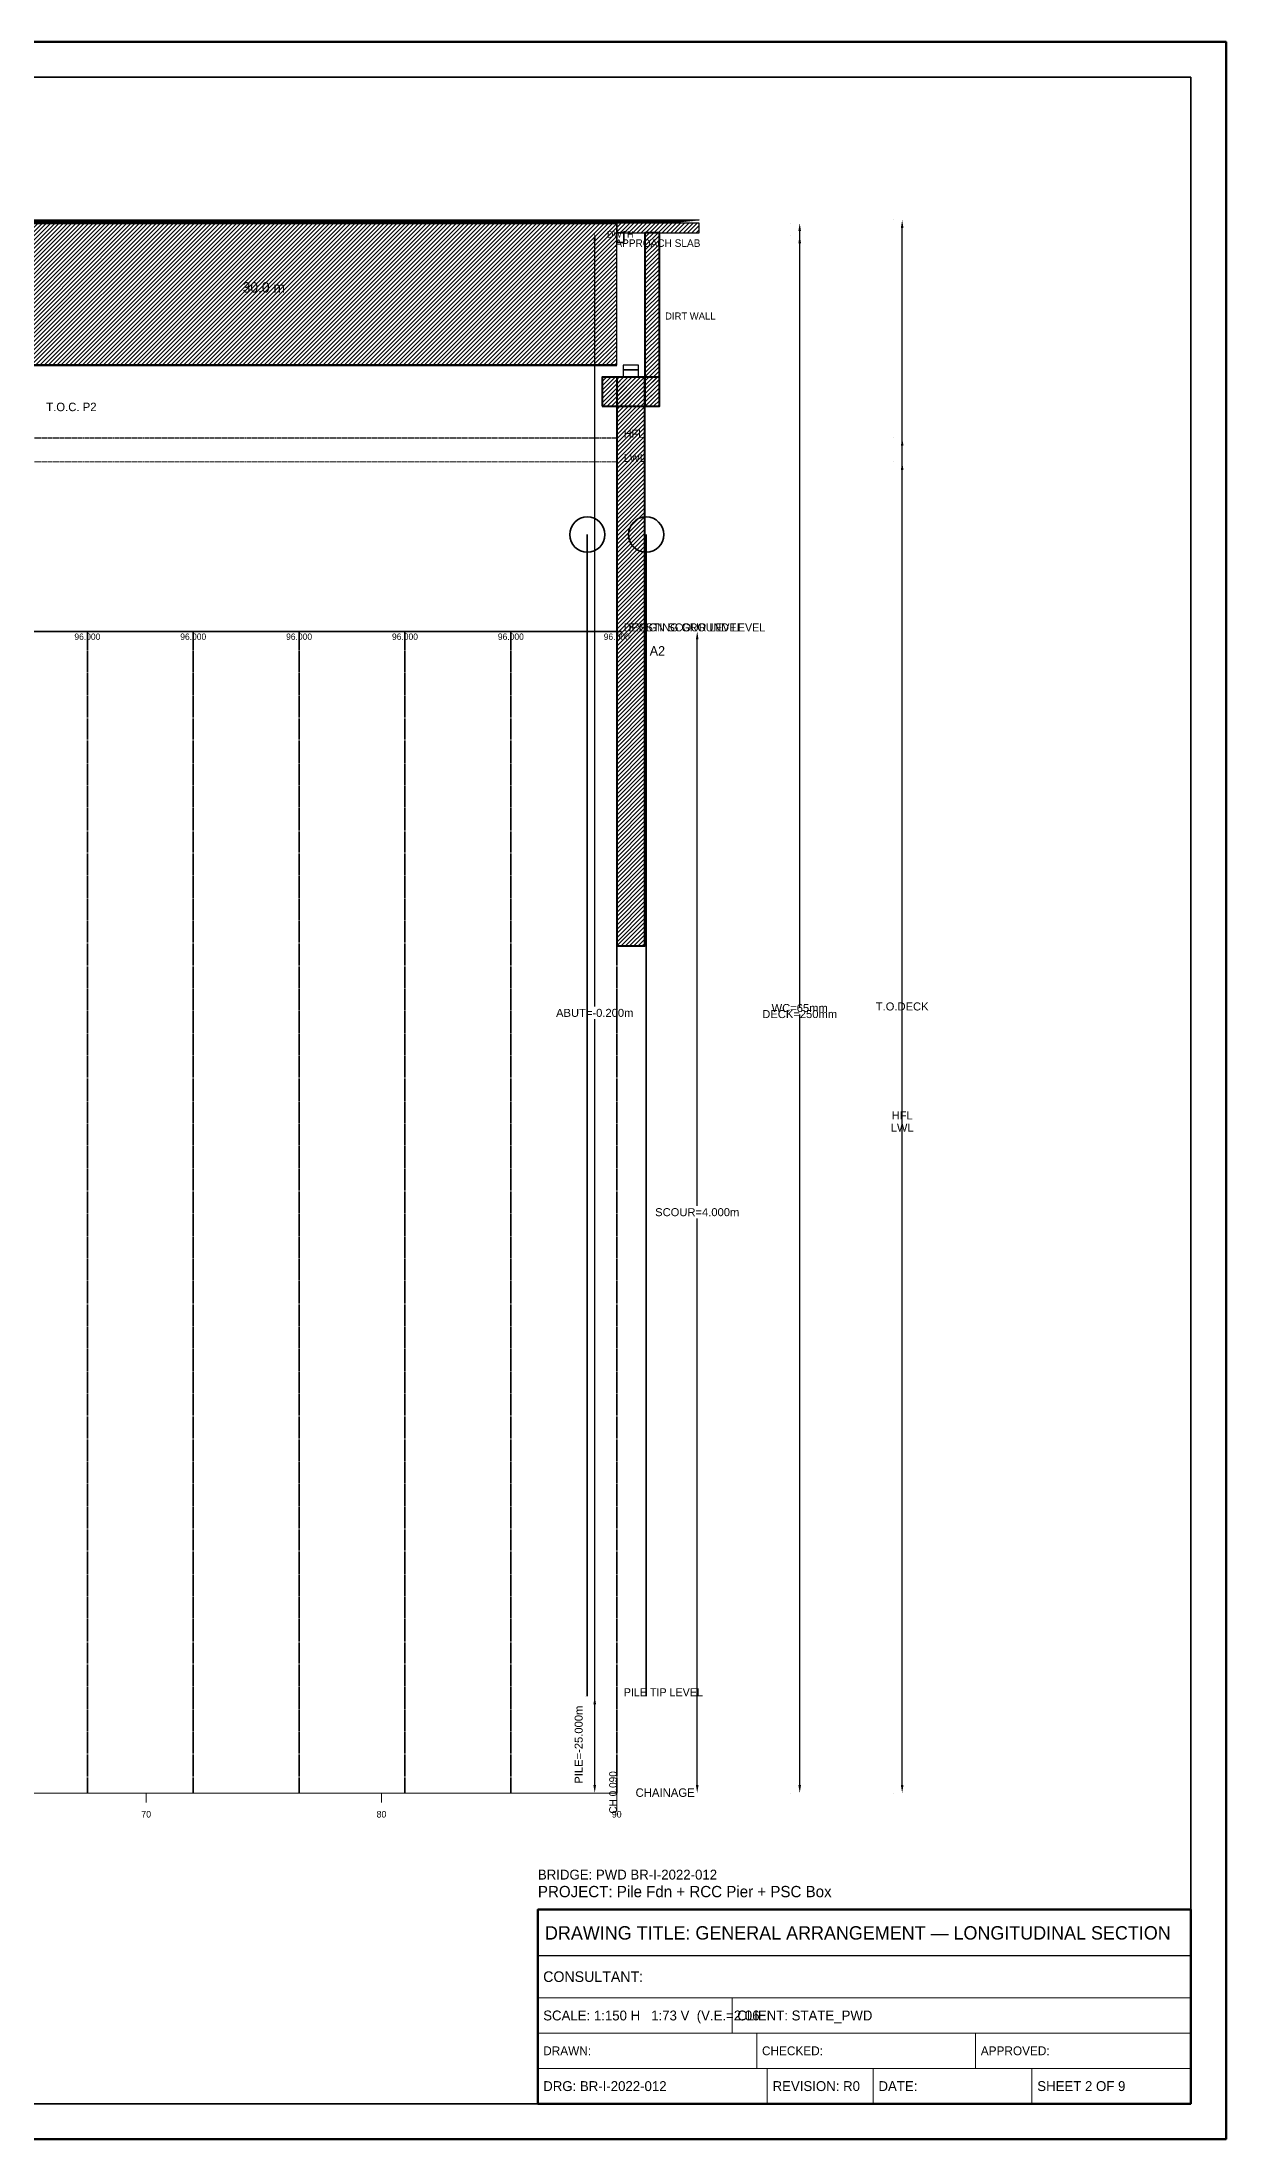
# Model space of a CAD drawing. Header units: metres. Extents: x 0 to 841, y 0 to 594.
# Drawn here: x 505 to 841, y 0 to 594 of the extents above; entities that cross this region are included whole.
import ezdxf
from ezdxf.enums import TextEntityAlignment as Align

# ---------------------------------------------------------------- set-up
doc = ezdxf.new("R2010")
doc.units = ezdxf.units.M
doc.linetypes.add('DASHED', pattern=[0.5, 0.375, -0.125])
doc.linetypes.add('DASHED2', pattern=[0.25, 0.1875, -0.0625])
for name, color, linetype, lineweight in [('ABUT-PROF', 4, 'Continuous', 50), ('BORDER-INNER', 7, 'Continuous', 35), ('BORDER-OUTER', 7, 'Continuous', 70), ('CIVIL-CHAINAGE', 7, 'Continuous', 18), ('CIVIL-GROUND', 3, 'Continuous', 35), ('CIVIL-HFL', 5, 'DASHED', 25), ('CIVIL-LWL', 4, 'DASHED', 18), ('CIVIL-ROAD', 7, 'Continuous', 25), ('CIVIL-SCOUR', 1, 'DASHED2', 18), ('DIM-CHAINAGE', 3, 'Continuous', 18), ('DIM-LINEAR', 3, 'Continuous', 18), ('FOUND-PILE', 4, 'Continuous', 35), ('STRUC-HATCHING', 8, 'Continuous', 18), ('SUB-ABUT', 3, 'Continuous', 35), ('SUB-BEARING', 5, 'Continuous', 25), ('SUB-DIRT-WALL', 3, 'Continuous', 35), ('SUPER-DECK', 2, 'Continuous', 50), ('SUPER-WEARING', 8, 'Continuous', 25), ('TEXT-GENERAL', 7, 'Continuous', 18), ('TEXT-HEADER', 7, 'Continuous', 25), ('TEXT-LEVEL', 5, 'Continuous', 18), ('TEXT-SPEC', 7, 'Continuous', 13), ('TEXT-TITLE', 7, 'Continuous', 25), ('TITLEBLK-BOX', 7, 'Continuous', 50), ('TITLEBLK-TEXT', 7, 'Continuous', 18)]:
    doc.layers.add(name, color=color, linetype=linetype, lineweight=lineweight)
doc.styles.add('BRIDGE_STD', font='Arial.ttf')
doc.dimstyles.new('pmb100', dxfattribs={"dimtxt": 2.5, "dimasz": 0.9375, "dimexe": 2.5, "dimexo": 2.5, "dimtad": 0, "dimtih": 1, "dimdec": 0, "dimtxsty": 'BRIDGE_STD', "dimcen": 2.5, "dimazin": 3, "dimtfac": 1, "dimtmove": 0, "dimatfit": 3})

msp = doc.modelspace()

# ---------------------------------------------------------------- hatches: boundary and pattern name
at = {"layer": 'STRUC-HATCHING'}
h = msp.add_hatch(dxfattribs=at)
h.set_pattern_fill('ANSI31', scale=0.2666667)
h.paths.add_polyline_path([(68.33, 502.45), (668.33, 502.45), (668.33, 542.69), (68.33, 542.69)])
h = msp.add_hatch(dxfattribs=at)
h.set_pattern_fill('ANSI31', scale=0.2666667)
h.paths.add_polyline_path([(668.33, 539.95), (691.67, 539.95), (691.67, 542.69), (668.33, 542.69)])
h = msp.add_hatch(dxfattribs=at)
h.set_pattern_fill('ANSI31', scale=0.2666667)
h.paths.add_polyline_path([(676.33, 490.8), (680.45, 490.8), (680.45, 539.95), (676.33, 539.95)])
h = msp.add_hatch(dxfattribs=at)
h.set_pattern_fill('ANSI31', scale=0.2666667)
h.paths.add_polyline_path([(664.22, 490.8), (680.45, 490.8), (680.45, 499.02), (664.22, 499.02)])
h = msp.add_hatch(dxfattribs=at)
h.set_pattern_fill('ANSI31', scale=0.2666667)
h.paths.add_polyline_path([(668.33, 337.93), (676.33, 337.93), (676.33, 499.02), (668.33, 499.02)])
at = {"layer": 'SUPER-WEARING'}
h = msp.add_hatch(dxfattribs=at)
h.set_pattern_fill('SOLID')
h.paths.add_polyline_path([(45, 543.58), (691.67, 543.58), (683, 542.69), (53.67, 542.69)])

# ---------------------------------------------------------------- linework, layer by layer
at = {"layer": 'ABUT-PROF', "lineweight": 35}
msp.add_lwpolyline([(668.33, 537.2), (670.33, 537.2), (670.33, 539.95), (668.33, 539.95), (668.33, 537.2)], dxfattribs=at)
at = {"layer": 'BORDER-INNER'}
msp.add_lwpolyline([(10, 10), (831, 10), (831, 584), (10, 584), (10, 10)], dxfattribs=at)
at = {"layer": 'BORDER-OUTER'}
msp.add_lwpolyline([(0, 0), (841, 0), (841, 594), (0, 594), (0, 0)], dxfattribs=at)
at = {"layer": 'CIVIL-CHAINAGE'}
for p, q in [((45, 98), (668.33, 98)), ((535, 98), (535, 95.33)), ((601.67, 98), (601.67, 95.33)), ((668.33, 98), (668.33, 95.33)), ((668.33, 96), (668.33, 92.8))]:
    msp.add_line(p, q, dxfattribs=at)
at = {"layer": 'CIVIL-GROUND', "color": 3}
for p, q in [((517, 427.04), (519.67, 427.04)), ((547, 427.04), (549.67, 427.04)), ((577, 427.04), (579.67, 427.04)), ((607, 427.04), (609.67, 427.04)), ((637, 427.04), (639.67, 427.04)), ((667, 427.04), (669.67, 427.04))]:
    msp.add_line(p, q, dxfattribs=at)
at = {"layer": 'CIVIL-GROUND', "color": 8, "linetype": 'DASHED2'}
for p, q in [((518.33, 427.04), (518.33, 98)), ((548.33, 427.04), (548.33, 98)), ((578.33, 427.04), (578.33, 98)), ((608.33, 427.04), (608.33, 98)), ((638.33, 427.04), (638.33, 98)), ((668.33, 427.04), (668.33, 98))]:
    msp.add_line(p, q, dxfattribs=at)
at = {"layer": 'CIVIL-GROUND', "color": 3}
msp.add_lwpolyline([(68.33, 427.04), (98.33, 427.04), (128.33, 427.04), (158.33, 427.04), (188.33, 427.04), (218.33, 427.04), (248.33, 427.04), (278.33, 427.04), (308.33, 427.04), (338.33, 427.04), (368.33, 427.04), (398.33, 427.04), (428.33, 427.04), (458.33, 427.04), (488.33, 427.04), (518.33, 427.04), (548.33, 427.04), (578.33, 427.04), (608.33, 427.04), (638.33, 427.04), (668.33, 427.04)], dxfattribs=at)
at = {"layer": 'CIVIL-HFL', "color": 5}
msp.add_line((45, 481.88), (668.33, 481.88), dxfattribs=at)
at = {"layer": 'CIVIL-LWL', "color": 4}
msp.add_line((45, 475.03), (668.33, 475.03), dxfattribs=at)
at = {"layer": 'CIVIL-ROAD', "lineweight": 25}
msp.add_lwpolyline([(668.33, 539.95), (691.67, 539.95), (691.67, 542.69), (668.33, 542.69), (668.33, 539.95)], dxfattribs=at)
at = {"layer": 'CIVIL-SCOUR', "color": 1}
msp.add_line((45, 427.04), (668.33, 427.04), dxfattribs=at)
at = {"layer": 'FOUND-PILE', "lineweight": 35}
for p, q in [((660, 454.46), (660, 125.42)), ((676.67, 454.46), (676.67, 125.42))]:
    msp.add_line(p, q, dxfattribs=at)
at = {"layer": 'FOUND-PILE'}
for centre in [(660, 454.46), (676.67, 454.46)]:
    msp.add_circle(centre, 5, dxfattribs=at)
at = {"layer": 'SUB-ABUT', "lineweight": 40}
for points in [[(664.22, 490.8), (680.45, 490.8), (680.45, 499.02), (664.22, 499.02), (664.22, 490.8)], [(668.33, 337.93), (676.33, 337.93), (676.33, 499.02), (668.33, 499.02), (668.33, 337.93)]]:
    msp.add_lwpolyline(points, dxfattribs=at)
at = {"layer": 'SUB-ABUT', "lineweight": 30}
msp.add_lwpolyline([(670.13, 499.02), (674.53, 499.02), (674.53, 501.08), (670.13, 501.08), (670.13, 499.02)], dxfattribs=at)
at = {"layer": 'SUB-BEARING', "lineweight": 30}
msp.add_lwpolyline([(670.13, 501.08), (674.53, 501.08), (674.53, 502.45), (670.13, 502.45), (670.13, 501.08)], dxfattribs=at)
at = {"layer": 'SUB-DIRT-WALL', "lineweight": 40}
msp.add_lwpolyline([(676.33, 490.8), (680.45, 490.8), (680.45, 539.95), (676.33, 539.95), (676.33, 490.8)], dxfattribs=at)
at = {"layer": 'SUPER-DECK'}
for p, q in [((68.33, 542.69), (668.33, 542.69)), ((68.33, 502.45), (668.33, 502.45))]:
    msp.add_line(p, q, dxfattribs=at)
at = {"layer": 'SUPER-DECK', "lineweight": 25}
msp.add_line((668.33, 502.45), (668.33, 542.69), dxfattribs=at)
at = {"layer": 'SUPER-WEARING', "lineweight": 25}
msp.add_lwpolyline([(45, 543.58), (691.67, 543.58), (683, 542.69), (53.67, 542.69), (45, 543.58)], dxfattribs=at)
at = {"layer": 'TITLEBLK-BOX', "lineweight": 50}
msp.add_lwpolyline([(646, 10), (831, 10), (831, 65), (646, 65), (646, 10)], dxfattribs=at)
at = {"layer": 'TITLEBLK-BOX', "lineweight": 30}
msp.add_lwpolyline([(646, 52), (831, 52), (831, 65), (646, 65), (646, 52)], dxfattribs=at)
at = {"layer": 'TITLEBLK-BOX', "lineweight": 18}
for points in [[(646, 40), (831, 40), (831, 52), (646, 52), (646, 40)], [(646, 30), (701, 30), (701, 40), (646, 40), (646, 30)], [(701, 30), (831, 30), (831, 40), (701, 40), (701, 30)], [(646, 20), (708, 20), (708, 30), (646, 30), (646, 20)], [(708, 20), (770, 20), (770, 30), (708, 30), (708, 20)], [(770, 20), (831, 20), (831, 30), (770, 30), (770, 20)], [(646, 10), (711, 10), (711, 20), (646, 20), (646, 10)], [(711, 10), (741, 10), (741, 20), (711, 20), (711, 10)], [(741, 10), (786, 10), (786, 20), (741, 20), (741, 10)], [(786, 10), (831, 10), (831, 20), (786, 20), (786, 10)]]:
    msp.add_lwpolyline(points, dxfattribs=at)

# ---------------------------------------------------------------- texts
at = {"layer": 'CIVIL-GROUND', "color": 3}
msp.add_text('EXISTING GROUND LEVEL', height=2.2667, dxfattribs=at).set_placement((671.67, 427.04))
at = {"layer": 'CIVIL-HFL', "color": 5}
msp.add_text('HFL', height=2.267, dxfattribs=at).set_placement((670.33, 481.88))
at = {"layer": 'CIVIL-LWL', "color": 4}
msp.add_text('LWL', height=2.267, dxfattribs=at).set_placement((670.33, 475.03))
at = {"layer": 'CIVIL-SCOUR', "color": 1}
msp.add_text('DESIGN SCOUR LEVEL', height=2.2667, dxfattribs=at).set_placement((670.33, 427.04))
at = {"layer": 'DIM-CHAINAGE'}
msp.add_text('CH 0.090', height=2.133, rotation=90, dxfattribs=at).set_placement((668.33, 92.16))
at = {"layer": 'TEXT-GENERAL'}
msp.add_text('30.0 m', height=2.933, dxfattribs=at).set_placement((568.33, 523.01), align=Align.CENTER)
for s, height, p in [('A2', 2.667, (677.67, 420.19)), ('PILE TIP LEVEL', 2.2667, (670.33, 125.42))]:
    msp.add_text(s, height=height, dxfattribs=at).set_placement(p)
at = {"layer": 'TEXT-HEADER'}
msp.add_text('T.O.C. P2', height=2.4, dxfattribs=at).set_placement((506.67, 489.42))
at = {"layer": 'TEXT-LEVEL', "color": 8}
for p in [(518.33, 424.64), (548.33, 424.64), (578.33, 424.64), (608.33, 424.64), (638.33, 424.64), (668.33, 424.64)]:
    msp.add_text('96.000', height=1.8, dxfattribs=at).set_placement(p, align=Align.CENTER)
at = {"layer": 'TEXT-LEVEL'}
msp.add_text('CHAINAGE', height=2.4, dxfattribs=at).set_placement((673.67, 96.93))
for s, p in [('70', (535, 91.07)), ('80', (601.67, 91.07)), ('90', (668.33, 91.07))]:
    msp.add_text(s, height=1.867, dxfattribs=at).set_placement(p, align=Align.CENTER)
at = {"layer": 'TEXT-SPEC', "color": 4}
msp.add_text('DWTH', height=1.867, dxfattribs=at).set_placement((669.33, 538.58), align=Align.CENTER)
at = {"layer": 'TEXT-SPEC'}
msp.add_text('APPROACH SLAB', height=2.1333, dxfattribs=at).set_placement((680, 535.95), align=Align.CENTER)
msp.add_text('DIRT WALL', height=2, dxfattribs=at).set_placement((682.05, 515.37))
at = {"layer": 'TEXT-TITLE'}
for s, height, p in [('PROJECT: Pile Fdn + RCC Pier + PSC Box', 3.2, (646, 68.5)), ('DRAWING TITLE: GENERAL ARRANGEMENT — LONGITUDINAL SECTION', 3.8, (648, 56.5))]:
    msp.add_text(s, height=height, dxfattribs=at).set_placement(p)
at = {"layer": 'TITLEBLK-TEXT'}
for s, height, p in [('BRIDGE: PWD BR-I-2022-012', 2.8, (646, 73.5)), ('CONSULTANT: ', 3, (647.5, 44.5)), ('SCALE: 1:150 H   1:73 V  (V.E.=2.06', 2.8, (647.5, 33.6)), ('CLIENT: STATE_PWD', 2.8, (702.5, 33.6)), ('DRAWN: ', 2.5, (647.5, 23.75)), ('CHECKED: ', 2.5, (709.5, 23.75)), ('APPROVED: ', 2.5, (771.5, 23.75)), ('DRG: BR-I-2022-012', 2.8, (647.5, 13.6)), ('REVISION: R0', 2.8, (712.5, 13.6)), ('DATE: ', 2.8, (742.5, 13.6)), ('SHEET 2 OF 9', 2.8, (787.5, 13.6))]:
    msp.add_text(s, height=height, dxfattribs=at).set_placement(p)

# ---------------------------------------------------------------- dimensions: what is measured, and where the dimension line sits
at = {"layer": 'DIM-LINEAR'}
for base, p1, p2, text in [((720.18, 98), (720.18, 98), (720.18, 542.69), 'WC=65mm'), ((749.22, 98), (749.22, 98), (749.22, 543.58), 'T.O.DECK'), ((662.1, 98), (662.1, 98), (662.1, 539.95), 'ABUT=-0.200m'), ((720.18, 98), (720.18, 98), (720.18, 539.26), 'DECK=250mm'), ((749.22, 98), (749.22, 98), (749.22, 481.88), 'HFL'), ((749.22, 98), (749.22, 98), (749.22, 475.03), 'LWL'), ((691.14, 98), (691.14, 98), (691.14, 427.04), 'SCOUR=4.000m'), ((662.1, 98), (662.1, 98), (662.1, 125.42), 'PILE=-25.000m')]:
    msp.add_linear_dim(base=base, p1=p1, p2=p2, angle=90, text=text, dimstyle='pmb100', override={"dimtxt": 2.266667, "dimasz": 2.266667, "dimgap": 0.906667, "dimclrt": 3}, dxfattribs=at).render()

doc.saveas('drawing.dxf')
